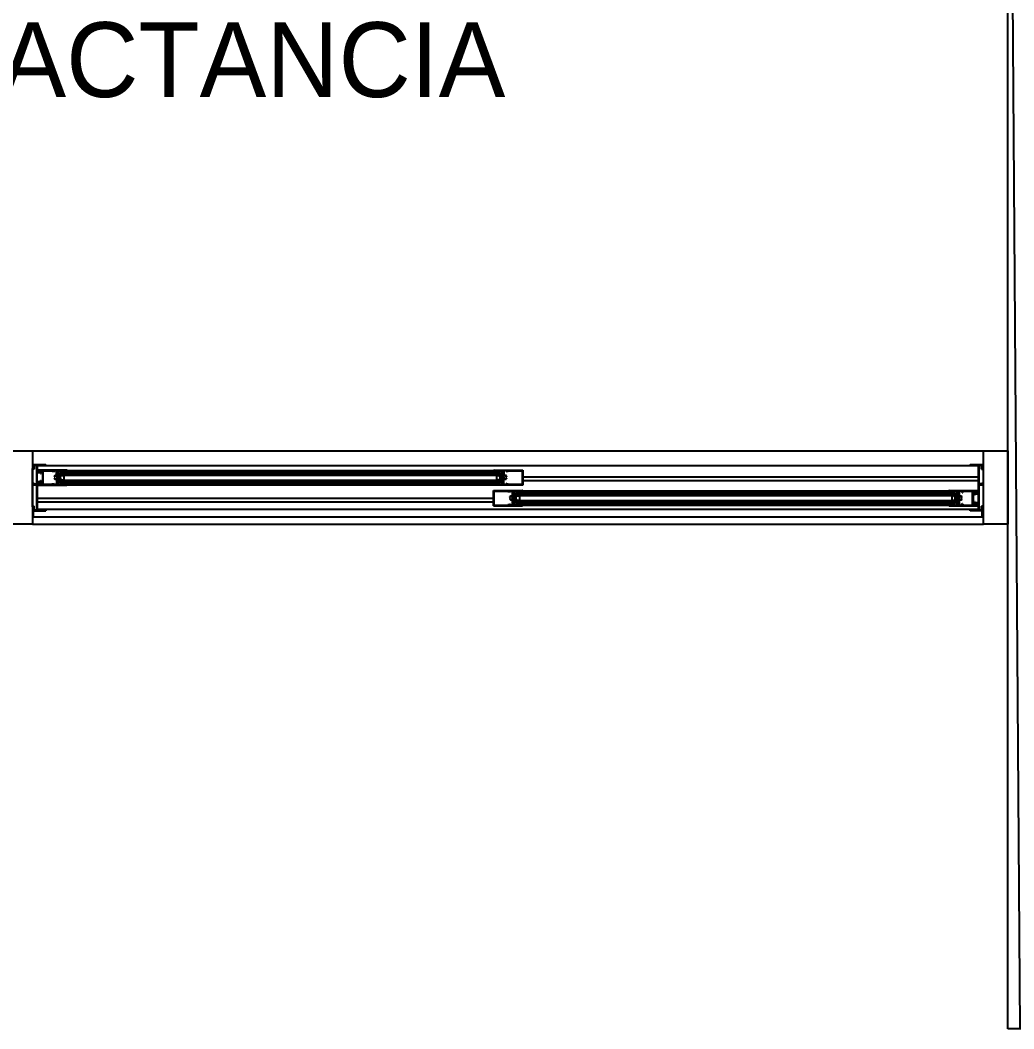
# Model space of a CAD drawing. Header units: millimetres. Extents: x 7649 to 34105, y 3983 to 25377.
# Drawn here: x 19126 to 21166, y 17367 to 19438 of the extents above; entities that cross this region are included whole.
import ezdxf

# ---------------------------------------------------------------- set-up
doc = ezdxf.new("R2010")
doc.units = ezdxf.units.MM

msp = doc.modelspace()

# ---------------------------------------------------------------- linework, layer by layer
at = {"layer": 'GEOMETRY', "color": 7}
for p, q in [((21153.79028, 17366.89722), (21153.79028, 20786.90139)), ((21153.79028, 20786.90139), (21178.66111, 17366.89722)), ((21153.79028, 20786.90139), (21178.66111, 17366.89722)), ((19150.89444, 18553.28889), (21104.04861, 18553.28889)), ((19150.89444, 18525.24306), (19153.01111, 18525.24306)), ((19150.89444, 18515.71806), (19150.89444, 18517.30556)), ((19150.89444, 18517.30556), (19153.01111, 18517.30556)), ((19154.59861, 18515.71806), (19150.89444, 18515.71806)), ((19150.89444, 18440.04722), (19150.89444, 18515.71806)), ((19153.01111, 18517.30556), (19153.01111, 18525.24306)), ((19153.01111, 18525.24306), (19178.41111, 18525.24306)), ((19154.59861, 18524.18472), (19154.59861, 18515.71806)), ((19154.59861, 18524.18472), (19159.89028, 18524.18472)), ((19159.89028, 18485.55556), (19159.89028, 18524.18472)), ((19178.41111, 18524.18472), (19160.94861, 18524.18472)), ((19160.94861, 18524.18472), (19160.94861, 18510.42639)), ((19160.94861, 18523.65556), (21093.46528, 18523.65556)), ((19221.27361, 18514.13056), (19162.00694, 18514.13056)), ((19162.00694, 18514.13056), (19162.00694, 18510.95556)), ((19178.41111, 18524.18472), (19178.41111, 18525.24306)), ((19221.84716, 18514.06818), (19221.53819, 18514.13056)), ((19222.09946, 18513.89807), (19221.84716, 18514.06818)), ((19222.26957, 18513.64577), (19222.09946, 18513.89807)), ((19222.33194, 18513.33681), (19222.26957, 18513.64577)), ((20098.16515, 18513.64577), (20098.10278, 18513.33681)), ((20098.33526, 18513.89807), (20098.16515, 18513.64577)), ((20098.58756, 18514.06818), (20098.33526, 18513.89807)), ((20098.89653, 18514.13056), (20098.58756, 18514.06818)), ((20098.63194, 18514.13056), (20157.89861, 18514.13056)), ((20157.89861, 18514.13056), (20157.89861, 18482.90972)), ((21076.53194, 18524.18472), (21076.53194, 18525.24306)), ((21076.53194, 18525.24306), (21101.40278, 18525.24306)), ((21076.53194, 18524.18472), (21093.46528, 18524.18472)), ((21093.46528, 18467.03472), (21093.46528, 18524.18472)), ((21095.05278, 18485.55556), (21095.05278, 18524.18472)), ((21095.05278, 18524.18472), (21099.81528, 18524.18472)), ((21099.81528, 18515.71806), (21099.81528, 18524.18472)), ((21099.81528, 18515.71806), (21104.04861, 18515.71806)), ((21101.40278, 18517.30556), (21101.40278, 18525.24306)), ((21101.40278, 18525.24306), (21104.04861, 18525.24306)), ((21104.04861, 18517.30556), (21101.40278, 18517.30556)), ((21104.04861, 18515.71806), (21104.04861, 18517.30556)), ((19160.94861, 18510.42639), (19171.00278, 18510.42639)), ((19160.94861, 18508.83889), (19167.29861, 18508.83889)), ((19160.94861, 18490.31806), (19160.94861, 18508.83889)), ((19163.06528, 18510.95556), (19162.00694, 18510.95556)), ((19171.53194, 18512.54306), (19163.06528, 18512.54306)), ((19163.06528, 18512.54306), (19163.06528, 18510.95556)), ((19167.29861, 18506.72222), (19167.29861, 18508.83889)), ((19167.29861, 18506.72222), (19168.88611, 18506.72222)), ((19168.88611, 18508.83889), (19171.00278, 18508.83889)), ((19168.88611, 18506.72222), (19168.88611, 18508.83889)), ((19171.00278, 18508.83889), (19171.00278, 18510.42639)), ((19171.53194, 18512.54306), (19171.53194, 18484.49722)), ((19173.11944, 18484.49722), (19173.11944, 18512.54306)), ((19173.11944, 18512.54306), (19191.11111, 18512.54306)), ((19193.75694, 18512.54306), (19191.11111, 18512.54306)), ((19193.75694, 18509.89722), (19193.75694, 18512.54306)), ((19195.87361, 18512.54306), (19194.28611, 18509.89722)), ((19195.42724, 18497.28597), (19195.34748, 18497.00205)), ((19195.34748, 18497.00205), (19195.37655, 18496.70857)), ((19195.40387, 18500.93821), (19195.34939, 18500.7253)), ((19195.34939, 18500.7253), (19195.35534, 18500.5056)), ((19195.35534, 18500.5056), (19195.42316, 18500.29218)), ((19195.37655, 18496.70857), (19195.5173, 18496.43814)), ((19195.5173, 18501.1313), (19195.40387, 18500.93821)), ((19195.42316, 18500.29218), (19195.54785, 18500.10617)), ((19195.61294, 18497.52775), (19195.42724, 18497.28597)), ((19195.54785, 18500.10617), (19195.716, 18499.96465)), ((19195.87591, 18497.68198), (19195.61294, 18497.52775)), ((19196.65554, 18502.39942), (19195.67954, 18501.52178)), ((19195.67954, 18496.57683), (19196.31232, 18495.94416)), ((19195.716, 18499.96465), (19195.91649, 18499.87462)), ((19200.63611, 18512.54306), (19195.87361, 18512.54306)), ((19196.16754, 18497.72585), (19195.87591, 18497.68198)), ((19195.91649, 18499.87462), (19196.13819, 18499.84306)), ((19196.13819, 18499.84306), (19196.29608, 18499.85891)), ((19196.45514, 18497.66055), (19196.16754, 18497.72585)), ((19196.29608, 18499.85891), (19196.44623, 18499.90527)), ((19196.31232, 18495.94416), (19197.0609, 18495.47414)), ((19196.40278, 18499.84306), (19196.93194, 18499.84306)), ((19196.93194, 18497.19722), (19196.40278, 18497.19722)), ((19196.44623, 18499.90527), (19196.58432, 18499.98028)), ((19196.70598, 18497.4873), (19196.45514, 18497.66055)), ((19196.58432, 18499.98028), (19196.70598, 18500.08214)), ((19197.83244, 18502.90229), (19196.65554, 18502.39942)), ((19196.93194, 18496.66806), (19196.93194, 18497.19722)), ((19197.0609, 18495.47414), (19197.89493, 18495.18139)), ((19198.04533, 18501.31327), (19197.36479, 18500.9614)), ((19197.36479, 18497.13721), (19198.04533, 18496.78534)), ((19199.10812, 18503.00515), (19197.83244, 18502.90229)), ((19197.89493, 18495.18139), (19198.78403, 18495.08056)), ((19198.78403, 18501.43056), (19198.04533, 18501.31327)), ((19198.04533, 18496.78534), (19198.78403, 18496.66806)), ((19199.52273, 18501.31327), (19198.78403, 18501.43056)), ((19198.78403, 18496.66806), (19199.52273, 18496.78534)), ((19198.78403, 18495.08056), (19199.19459, 18495.10185)), ((19200.38049, 18502.6828), (19199.10812, 18503.00515)), ((19199.19459, 18495.10185), (19199.59967, 18495.16527)), ((19200.20327, 18500.9614), (19199.52273, 18501.31327)), ((19199.52273, 18496.78534), (19200.20327, 18497.13721)), ((19199.57778, 18496.66806), (19199.57778, 18497.19722)), ((19199.59967, 18495.16527), (19199.99605, 18495.27016)), ((19199.99605, 18495.27016), (19200.38049, 18495.41581)), ((19200.63611, 18502.48889), (19200.63611, 18512.54306)), ((19200.63611, 18494.55139), (19200.63611, 18484.49722)), ((19201.04799, 18499.78801), (19200.69612, 18500.46855)), ((19200.69612, 18497.63006), (19201.04799, 18498.31061)), ((19201.16528, 18499.04931), (19201.04799, 18499.78801)), ((19201.04799, 18498.31061), (19201.16528, 18499.04931)), ((19202.22361, 18484.49722), (19202.22361, 18512.54306)), ((19202.22361, 18512.54306), (19220.74444, 18512.54306)), ((19206.45694, 18509.36806), (19202.75278, 18509.36806)), ((19202.75278, 18509.36806), (19202.75278, 18487.67222)), ((19206.45694, 18487.67222), (19206.45694, 18509.36806)), ((19208.04444, 18509.36806), (20111.86111, 18509.36806)), ((19208.04444, 18503.54722), (19208.04444, 18509.36806)), ((19208.04444, 18508.83889), (20111.86111, 18508.83889)), ((19208.04444, 18507.78056), (20111.86111, 18507.78056)), ((19208.04444, 18506.72222), (20111.86111, 18506.72222)), ((19208.04444, 18505.66389), (20111.86111, 18505.66389)), ((19208.04444, 18504.60556), (20111.86111, 18504.60556)), ((19208.04444, 18503.54722), (20111.86111, 18503.54722)), ((19208.04444, 18493.49306), (20111.86111, 18493.49306)), ((19208.04444, 18487.67222), (19208.04444, 18493.49306)), ((19208.57361, 18501.95972), (19212.27778, 18503.01806)), ((19208.57361, 18495.08056), (19208.57361, 18501.95972)), ((19208.57361, 18494.02222), (19212.27778, 18495.08056)), ((19212.27778, 18503.01806), (19215.45278, 18503.01806)), ((19212.27778, 18494.02222), (19215.45278, 18494.02222)), ((19215.45278, 18503.01806), (19215.45278, 18494.02222)), ((19220.74444, 18512.54306), (19220.74444, 18512.01389)), ((19220.74444, 18512.01389), (19222.33194, 18512.01389)), ((19222.33194, 18512.01389), (19222.33194, 18513.07222)), ((19222.33194, 18513.07222), (20097.57361, 18513.07222)), ((20097.57361, 18513.07222), (20097.57361, 18512.01389)), ((20097.57361, 18512.01389), (20099.16111, 18512.01389)), ((20099.16111, 18512.01389), (20099.16111, 18512.54306)), ((20099.16111, 18512.54306), (20117.68194, 18512.54306)), ((20104.45278, 18494.02222), (20104.45278, 18503.01806)), ((20104.45278, 18503.01806), (20107.62778, 18503.01806)), ((20107.62778, 18494.02222), (20104.45278, 18494.02222)), ((20107.62778, 18501.95972), (20111.33194, 18503.01806)), ((20107.62778, 18494.02222), (20111.33194, 18495.08056)), ((20111.33194, 18495.08056), (20111.33194, 18501.95972)), ((20111.86111, 18503.54722), (20111.86111, 18509.36806)), ((20111.86111, 18487.67222), (20111.86111, 18493.49306)), ((20113.44861, 18487.67222), (20113.44861, 18509.36806)), ((20113.44861, 18509.36806), (20117.15278, 18509.36806)), ((20117.15278, 18509.36806), (20117.15278, 18487.67222)), ((20117.68194, 18512.54306), (20117.68194, 18484.49722)), ((20124.03194, 18512.54306), (20119.26944, 18512.54306)), ((20119.26944, 18512.54306), (20119.26944, 18502.48889)), ((20119.38673, 18499.78801), (20119.26944, 18499.04931)), ((20119.26944, 18499.04931), (20119.38673, 18498.31061)), ((20119.26944, 18484.49722), (20119.26944, 18494.55139)), ((20119.7386, 18500.46855), (20119.38673, 18499.78801)), ((20119.38673, 18498.31061), (20119.7386, 18497.63006)), ((20120.43867, 18502.82846), (20120.05423, 18502.6828)), ((20120.05423, 18495.41581), (20121.3266, 18495.09346)), ((20120.91199, 18501.31327), (20120.23145, 18500.9614)), ((20120.23145, 18497.13721), (20120.91199, 18496.78534)), ((20120.32778, 18496.66806), (20120.32778, 18497.19722)), ((20120.83505, 18502.93334), (20120.43867, 18502.82846)), ((20121.24013, 18502.99676), (20120.83505, 18502.93334)), ((20121.65069, 18501.43056), (20120.91199, 18501.31327)), ((20120.91199, 18496.78534), (20121.65069, 18496.66806)), ((20121.65069, 18503.01806), (20121.24013, 18502.99676)), ((20121.3266, 18495.09346), (20122.60228, 18495.19633)), ((20122.53979, 18502.91722), (20121.65069, 18503.01806)), ((20122.38939, 18501.31327), (20121.65069, 18501.43056)), ((20121.65069, 18496.66806), (20122.38939, 18496.78534)), ((20123.06994, 18500.9614), (20122.38939, 18501.31327)), ((20122.38939, 18496.78534), (20123.06994, 18497.13721)), ((20123.37382, 18502.62447), (20122.53979, 18502.91722)), ((20122.60228, 18495.19633), (20123.77918, 18495.69919)), ((20122.97361, 18499.84306), (20123.50278, 18499.84306)), ((20123.50278, 18497.19722), (20122.97361, 18497.19722)), ((20122.97361, 18497.19722), (20122.97361, 18496.66806)), ((20124.1224, 18502.15445), (20123.37382, 18502.62447)), ((20123.72874, 18500.08214), (20123.97959, 18499.90889)), ((20123.85041, 18497.58916), (20123.72874, 18497.4873)), ((20123.77918, 18495.69919), (20124.75518, 18496.57683)), ((20123.98849, 18497.66418), (20123.85041, 18497.58916)), ((20123.97959, 18499.90889), (20124.26718, 18499.8436)), ((20124.13864, 18497.71053), (20123.98849, 18497.66418)), ((20125.61944, 18509.89722), (20124.03194, 18512.54306)), ((20124.75518, 18501.52178), (20124.1224, 18502.15445)), ((20124.29653, 18497.72639), (20124.13864, 18497.71053)), ((20124.26718, 18499.8436), (20124.55881, 18499.88746)), ((20124.51823, 18497.69483), (20124.29653, 18497.72639)), ((20124.71872, 18497.60479), (20124.51823, 18497.69483)), ((20124.55881, 18499.88746), (20124.82178, 18500.0417)), ((20124.88687, 18497.46328), (20124.71872, 18497.60479)), ((20124.82178, 18500.0417), (20125.00749, 18500.28347)), ((20125.01156, 18497.27726), (20124.88687, 18497.46328)), ((20125.05817, 18500.86087), (20124.91743, 18501.1313)), ((20124.91743, 18496.43814), (20125.03085, 18496.63123)), ((20125.00749, 18500.28347), (20125.08724, 18500.5674)), ((20125.07938, 18497.06384), (20125.01156, 18497.27726)), ((20125.03085, 18496.63123), (20125.08533, 18496.84415)), ((20125.08724, 18500.5674), (20125.05817, 18500.86087)), ((20125.08533, 18496.84415), (20125.07938, 18497.06384)), ((20126.14861, 18509.89722), (20126.14861, 18512.54306)), ((20126.14861, 18512.54306), (20128.79444, 18512.54306)), ((20128.79444, 18512.54306), (20156.31111, 18512.54306)), ((20156.31111, 18512.54306), (20156.31111, 18484.49722)), ((20157.89861, 18500.37222), (21093.46528, 18500.37222)), ((19151.42361, 18488.73056), (19152.48194, 18488.73056)), ((19151.42361, 18483.96806), (19151.42361, 18488.73056)), ((19151.42361, 18483.96806), (19159.89028, 18483.96806)), ((19152.48194, 18488.73056), (19152.48194, 18485.55556)), ((19152.48194, 18485.55556), (19159.89028, 18485.55556)), ((19159.89028, 18432.10972), (19159.89028, 18483.96806)), ((19160.94861, 18490.31806), (19167.29861, 18490.31806)), ((19160.94861, 18488.73056), (19160.94861, 18432.10972)), ((19160.94861, 18488.73056), (19171.00278, 18488.73056)), ((19162.00694, 18486.08472), (19162.00694, 18482.90972)), ((19163.06528, 18486.08472), (19162.00694, 18486.08472)), ((19162.00694, 18482.90972), (19221.27361, 18482.90972)), ((19163.06528, 18484.49722), (19163.06528, 18486.08472)), ((19171.53194, 18484.49722), (19163.06528, 18484.49722)), ((19167.29861, 18490.31806), (19167.29861, 18492.43472)), ((19167.29861, 18492.43472), (19168.88611, 18492.43472)), ((19168.88611, 18492.43472), (19168.88611, 18490.31806)), ((19168.88611, 18490.31806), (19171.00278, 18490.31806)), ((19171.00278, 18490.31806), (19171.00278, 18488.73056)), ((19191.11111, 18484.49722), (19173.11944, 18484.49722)), ((19193.75694, 18485.02639), (19191.11111, 18485.02639)), ((19191.11111, 18485.02639), (19191.11111, 18484.49722)), ((19193.75694, 18487.14306), (19193.75694, 18485.02639)), ((19195.87361, 18484.49722), (19194.28611, 18487.14306)), ((19200.63611, 18484.49722), (19195.87361, 18484.49722)), ((19220.74444, 18484.49722), (19202.22361, 18484.49722)), ((19202.75278, 18487.67222), (19206.45694, 18487.67222)), ((19208.04444, 18492.43472), (20111.86111, 18492.43472)), ((19208.04444, 18491.37639), (20111.86111, 18491.37639)), ((19208.04444, 18490.31806), (20111.86111, 18490.31806)), ((19208.04444, 18489.78889), (20111.86111, 18489.78889)), ((19208.04444, 18488.73056), (20111.86111, 18488.73056)), ((19208.04444, 18487.67222), (20111.86111, 18487.67222)), ((19222.33194, 18485.55556), (19220.74444, 18485.55556)), ((19220.74444, 18485.55556), (19220.74444, 18484.49722)), ((19221.53819, 18483.43889), (19221.84716, 18483.50127)), ((19221.84716, 18483.50127), (19222.09946, 18483.67137)), ((19222.09946, 18483.67137), (19222.26957, 18483.92367)), ((19222.26957, 18483.92367), (19222.33194, 18484.23264)), ((19222.33194, 18483.96806), (19222.33194, 18485.55556)), ((19222.33194, 18483.96806), (20097.57361, 18483.96806)), ((20099.16111, 18485.55556), (20097.57361, 18485.55556)), ((20097.57361, 18485.55556), (20097.57361, 18483.96806)), ((20097.57361, 18440.57639), (20097.57361, 18472.32639)), ((20097.57361, 18472.32639), (20156.84028, 18472.32639)), ((20098.10278, 18484.23264), (20098.16515, 18483.92367)), ((20098.16515, 18483.92367), (20098.33526, 18483.67137)), ((20098.33526, 18483.67137), (20098.58756, 18483.50127)), ((20098.58756, 18483.50127), (20098.89653, 18483.43889)), ((20157.89861, 18482.90972), (20098.63194, 18482.90972)), ((20099.16111, 18484.49722), (20099.16111, 18485.55556)), ((20117.68194, 18484.49722), (20099.16111, 18484.49722)), ((20117.15278, 18487.67222), (20113.44861, 18487.67222)), ((20124.03194, 18484.49722), (20119.26944, 18484.49722)), ((20125.61944, 18487.14306), (20124.03194, 18484.49722)), ((20126.14861, 18485.02639), (20126.14861, 18487.14306)), ((20126.14861, 18485.02639), (20128.79444, 18485.02639)), ((20128.79444, 18484.49722), (20128.79444, 18485.02639)), ((20156.31111, 18484.49722), (20128.79444, 18484.49722)), ((20157.41383, 18472.26401), (20157.10486, 18472.32639)), ((20157.66613, 18472.09391), (20157.41383, 18472.26401)), ((20157.83623, 18471.8416), (20157.66613, 18472.09391)), ((20157.89861, 18471.53264), (20157.83623, 18471.8416)), ((20157.89861, 18492.43472), (21093.46528, 18492.43472)), ((21032.67349, 18471.8416), (21032.61111, 18471.53264)), ((21032.84359, 18472.09391), (21032.67349, 18471.8416)), ((21033.0959, 18472.26401), (21032.84359, 18472.09391)), ((21033.40486, 18472.32639), (21033.0959, 18472.26401)), ((21033.14028, 18472.32639), (21092.40694, 18472.32639)), ((21092.40694, 18472.32639), (21092.40694, 18469.15139)), ((21101.93194, 18485.55556), (21095.05278, 18485.55556)), ((21095.05278, 18483.96806), (21103.51944, 18483.96806)), ((21095.05278, 18432.10972), (21095.05278, 18483.96806)), ((21103.51944, 18488.73056), (21101.93194, 18488.73056)), ((21101.93194, 18488.73056), (21101.93194, 18485.55556)), ((21103.51944, 18483.96806), (21103.51944, 18488.73056)), ((19160.94861, 18456.45139), (20097.57361, 18456.45139)), ((20099.16111, 18470.73889), (20127.20694, 18470.73889)), ((20099.16111, 18442.16389), (20099.16111, 18470.73889)), ((20127.20694, 18470.20972), (20127.20694, 18470.73889)), ((20127.20694, 18470.20972), (20129.32361, 18470.20972)), ((20129.32361, 18468.09306), (20129.32361, 18470.20972)), ((20130.38194, 18468.09306), (20131.96944, 18470.73889)), ((20130.9939, 18455.48181), (20130.91415, 18455.19788)), ((20130.91415, 18455.19788), (20130.94322, 18454.9044)), ((20130.97053, 18459.13405), (20130.91606, 18458.92113)), ((20130.91606, 18458.92113), (20130.922, 18458.70144)), ((20130.922, 18458.70144), (20130.98983, 18458.48801)), ((20130.94322, 18454.9044), (20131.08396, 18454.63398)), ((20131.08396, 18459.32713), (20130.97053, 18459.13405)), ((20130.98983, 18458.48801), (20131.11452, 18458.302)), ((20131.17961, 18455.72358), (20130.9939, 18455.48181)), ((20131.11452, 18458.302), (20131.28267, 18458.16048)), ((20131.44258, 18455.87781), (20131.17961, 18455.72358)), ((20132.22221, 18460.06609), (20131.24621, 18459.18845)), ((20131.24621, 18454.24349), (20131.87898, 18453.61083)), ((20131.28267, 18458.16048), (20131.48316, 18458.07045)), ((20131.73421, 18455.92168), (20131.44258, 18455.87781)), ((20131.48316, 18458.07045), (20131.70486, 18458.03889)), ((20131.70486, 18458.03889), (20131.86275, 18458.05475)), ((20132.0218, 18455.85638), (20131.73421, 18455.92168)), ((20131.86275, 18458.05475), (20132.0129, 18458.1011)), ((20131.87898, 18453.61083), (20132.62757, 18453.14081)), ((20131.96944, 18470.73889), (20136.20278, 18470.73889)), ((20131.96944, 18458.03889), (20132.49861, 18458.03889)), ((20131.96944, 18455.39306), (20132.49861, 18455.39306)), ((20132.0129, 18458.1011), (20132.15098, 18458.17612)), ((20132.27265, 18455.68313), (20132.0218, 18455.85638)), ((20132.15098, 18458.17612), (20132.27265, 18458.27798)), ((20133.39911, 18460.56895), (20132.22221, 18460.06609)), ((20132.49861, 18458.03889), (20132.49861, 18458.56806)), ((20132.62757, 18453.14081), (20133.46159, 18452.84806)), ((20133.61199, 18458.97993), (20132.93145, 18458.62807)), ((20132.93145, 18454.80388), (20133.61199, 18454.45201)), ((20134.67479, 18460.67182), (20133.39911, 18460.56895)), ((20133.46159, 18452.84806), (20134.35069, 18452.74722)), ((20134.35069, 18459.09722), (20133.61199, 18458.97993)), ((20133.61199, 18454.45201), (20134.35069, 18454.33472)), ((20135.08939, 18458.97993), (20134.35069, 18459.09722)), ((20134.35069, 18454.33472), (20135.08939, 18454.45201)), ((20134.35069, 18452.74722), (20134.76126, 18452.76851)), ((20135.94716, 18460.34946), (20134.67479, 18460.67182)), ((20134.76126, 18452.76851), (20135.16634, 18452.83194)), ((20135.76994, 18458.62807), (20135.08939, 18458.97993)), ((20135.08939, 18454.45201), (20135.76994, 18454.80388)), ((20135.14444, 18458.03889), (20135.14444, 18458.56806)), ((20135.16634, 18452.83194), (20135.56272, 18452.93682)), ((20135.56272, 18452.93682), (20135.94716, 18453.08248)), ((20136.20278, 18470.73889), (20136.20278, 18460.68472)), ((20136.20278, 18452.74722), (20136.20278, 18442.16389)), ((20136.61466, 18457.45467), (20136.26279, 18458.13521)), ((20136.26279, 18455.29673), (20136.61466, 18455.97727)), ((20136.73194, 18456.71597), (20136.61466, 18457.45467)), ((20136.61466, 18455.97727), (20136.73194, 18456.71597)), ((20137.79028, 18442.16389), (20137.79028, 18470.73889)), ((20137.79028, 18470.73889), (20156.31111, 18470.73889)), ((20142.02361, 18467.56389), (20138.31944, 18467.56389)), ((20138.31944, 18467.56389), (20138.31944, 18445.33889)), ((20142.02361, 18445.33889), (20142.02361, 18467.56389)), ((20143.61111, 18467.56389), (21046.36944, 18467.56389)), ((20143.61111, 18461.74306), (20143.61111, 18467.56389)), ((20143.61111, 18466.50556), (21046.36944, 18466.50556)), ((20143.61111, 18465.44722), (21046.36944, 18465.44722)), ((20143.61111, 18464.38889), (21046.36944, 18464.38889)), ((20143.61111, 18463.33056), (21046.36944, 18463.33056)), ((20143.61111, 18462.80139), (21046.36944, 18462.80139)), ((20143.61111, 18461.74306), (21046.36944, 18461.74306)), ((20143.61111, 18451.68889), (21046.36944, 18451.68889)), ((20143.61111, 18445.33889), (20143.61111, 18451.68889)), ((20144.14028, 18460.15556), (20147.84444, 18461.21389)), ((20144.14028, 18453.27639), (20144.14028, 18460.15556)), ((20144.14028, 18452.21806), (20147.84444, 18453.27639)), ((20147.84444, 18461.21389), (20151.01944, 18461.21389)), ((20147.84444, 18452.21806), (20151.01944, 18452.21806)), ((20151.01944, 18461.21389), (20151.01944, 18452.21806)), ((20156.31111, 18470.73889), (20156.31111, 18469.68056)), ((20156.31111, 18469.68056), (20157.89861, 18469.68056)), ((20157.89861, 18469.68056), (20157.89861, 18471.26806)), ((20157.89861, 18471.26806), (21032.61111, 18471.26806)), ((21032.61111, 18469.68056), (21032.61111, 18471.26806)), ((21033.66944, 18469.68056), (21032.61111, 18469.68056)), ((21052.19028, 18470.73889), (21033.66944, 18470.73889)), ((21033.66944, 18470.73889), (21033.66944, 18469.68056)), ((21042.13611, 18461.21389), (21038.96111, 18461.21389)), ((21038.96111, 18461.21389), (21038.96111, 18452.21806)), ((21038.96111, 18452.21806), (21042.13611, 18452.21806)), ((21042.13611, 18460.15556), (21045.84028, 18461.21389)), ((21042.13611, 18452.21806), (21045.84028, 18453.27639)), ((21045.84028, 18453.27639), (21045.84028, 18460.15556)), ((21046.36944, 18461.74306), (21046.36944, 18467.56389)), ((21046.36944, 18445.33889), (21046.36944, 18451.68889)), ((21047.95694, 18445.33889), (21047.95694, 18467.56389)), ((21047.95694, 18467.56389), (21051.66111, 18467.56389)), ((21051.66111, 18467.56389), (21051.66111, 18445.33889)), ((21052.19028, 18442.16389), (21052.19028, 18470.73889)), ((21058.54028, 18470.73889), (21053.77778, 18470.73889)), ((21053.77778, 18470.73889), (21053.77778, 18460.68472)), ((21053.77778, 18452.74722), (21053.77778, 18442.16389)), ((21054.83611, 18458.03889), (21054.30694, 18458.03889)), ((21054.42423, 18457.45467), (21054.30694, 18456.71597)), ((21054.30694, 18456.71597), (21054.42423, 18455.97727)), ((21054.30694, 18455.39306), (21054.83611, 18455.39306)), ((21054.7761, 18458.13521), (21054.42423, 18457.45467)), ((21054.42423, 18455.97727), (21054.7761, 18455.29673)), ((21054.83611, 18458.56806), (21054.83611, 18458.03889)), ((21056.3641, 18460.67182), (21055.09173, 18460.34946)), ((21055.09173, 18453.08248), (21055.47617, 18452.93682)), ((21055.94949, 18458.97993), (21055.26895, 18458.62807)), ((21055.26895, 18454.80388), (21055.94949, 18454.45201)), ((21055.47617, 18452.93682), (21055.87255, 18452.83194)), ((21055.87255, 18452.83194), (21056.27763, 18452.76851)), ((21056.68819, 18459.09722), (21055.94949, 18458.97993)), ((21055.94949, 18454.45201), (21056.68819, 18454.33472)), ((21056.27763, 18452.76851), (21056.68819, 18452.74722)), ((21057.63978, 18460.56895), (21056.3641, 18460.67182)), ((21057.42689, 18458.97993), (21056.68819, 18459.09722)), ((21056.68819, 18454.33472), (21057.42689, 18454.45201)), ((21056.68819, 18452.74722), (21057.57729, 18452.84806)), ((21058.10744, 18458.62807), (21057.42689, 18458.97993)), ((21057.42689, 18454.45201), (21058.10744, 18454.80388)), ((21057.48194, 18458.03889), (21057.48194, 18458.56806)), ((21057.57729, 18452.84806), (21058.41132, 18453.14081)), ((21058.81668, 18460.06609), (21057.63978, 18460.56895)), ((21058.23707, 18458.27798), (21058.35874, 18458.17612)), ((21058.48792, 18455.85638), (21058.23707, 18455.68313)), ((21058.35874, 18458.17612), (21058.49682, 18458.1011)), ((21058.41132, 18453.14081), (21059.1599, 18453.61083)), ((21058.77551, 18455.92168), (21058.48792, 18455.85638)), ((21058.49682, 18458.1011), (21058.64698, 18458.05475)), ((21060.12778, 18468.09306), (21058.54028, 18470.73889)), ((21058.64698, 18458.05475), (21058.80486, 18458.03889)), ((21059.06715, 18455.87781), (21058.77551, 18455.92168)), ((21058.80486, 18458.03889), (21059.02657, 18458.07045)), ((21059.79268, 18459.18845), (21058.81668, 18460.06609)), ((21059.02657, 18458.07045), (21059.22705, 18458.16048)), ((21059.33011, 18455.72358), (21059.06715, 18455.87781)), ((21059.1599, 18453.61083), (21059.79268, 18454.24349)), ((21059.22705, 18458.16048), (21059.3952, 18458.302)), ((21059.51582, 18455.48181), (21059.33011, 18455.72358)), ((21059.3952, 18458.302), (21059.51989, 18458.48801)), ((21059.53919, 18459.13405), (21059.42576, 18459.32713)), ((21059.42576, 18454.63398), (21059.56651, 18454.9044)), ((21059.59557, 18455.19788), (21059.51582, 18455.48181)), ((21059.51989, 18458.48801), (21059.58772, 18458.70144)), ((21059.59366, 18458.92113), (21059.53919, 18459.13405)), ((21059.56651, 18454.9044), (21059.59557, 18455.19788)), ((21059.58772, 18458.70144), (21059.59366, 18458.92113)), ((21060.12778, 18467.56389), (21060.65694, 18467.56389)), ((21060.65694, 18468.09306), (21060.65694, 18470.20972)), ((21060.65694, 18470.20972), (21063.30278, 18470.20972)), ((21063.30278, 18470.20972), (21063.30278, 18470.73889)), ((21063.30278, 18470.73889), (21081.29444, 18470.73889)), ((21081.29444, 18442.16389), (21081.29444, 18470.73889)), ((21091.34861, 18470.73889), (21082.88194, 18470.73889)), ((21082.88194, 18470.73889), (21082.88194, 18442.16389)), ((21083.41111, 18465.44722), (21083.41111, 18467.03472)), ((21083.41111, 18467.03472), (21093.46528, 18467.03472)), ((21083.41111, 18465.44722), (21086.05694, 18465.44722)), ((21086.05694, 18463.33056), (21086.05694, 18465.44722)), ((21086.05694, 18463.33056), (21087.11528, 18463.33056)), ((21087.11528, 18463.33056), (21087.11528, 18465.44722)), ((21087.11528, 18465.44722), (21093.46528, 18465.44722)), ((21091.34861, 18469.15139), (21091.34861, 18470.73889)), ((21092.40694, 18469.15139), (21091.34861, 18469.15139)), ((21093.46528, 18446.92639), (21093.46528, 18465.44722)), ((19150.89444, 18438.45972), (19150.89444, 18440.04722)), ((19150.89444, 18440.04722), (19154.59861, 18440.04722)), ((19150.89444, 18438.45972), (19153.01111, 18438.45972)), ((19153.01111, 18430.52222), (19153.01111, 18438.45972)), ((19153.01111, 18418.35139), (19153.01111, 18430.52222)), ((19153.01111, 18430.52222), (19178.41111, 18430.52222)), ((19154.59861, 18432.10972), (19154.59861, 18440.04722)), ((19154.59861, 18432.10972), (19159.89028, 18432.10972)), ((19160.94861, 18448.51389), (20097.57361, 18448.51389)), ((19160.94861, 18433.69722), (21093.46528, 18433.69722)), ((19160.94861, 18432.10972), (19178.41111, 18432.10972)), ((19178.41111, 18432.10972), (19178.41111, 18430.52222)), ((20097.57361, 18440.57639), (20156.84028, 18440.57639)), ((20099.16111, 18442.16389), (20127.20694, 18442.16389)), ((20127.20694, 18442.16389), (20127.20694, 18442.69306)), ((20127.20694, 18442.69306), (20129.32361, 18442.69306)), ((20129.32361, 18442.69306), (20129.32361, 18444.80972)), ((20131.96944, 18442.16389), (20130.38194, 18445.33889)), ((20136.20278, 18442.16389), (20131.96944, 18442.16389)), ((20156.31111, 18442.16389), (20137.79028, 18442.16389)), ((20138.31944, 18445.33889), (20142.02361, 18445.33889)), ((20143.61111, 18450.63056), (21046.36944, 18450.63056)), ((20143.61111, 18449.57222), (21046.36944, 18449.57222)), ((20143.61111, 18448.51389), (21046.36944, 18448.51389)), ((20143.61111, 18447.45556), (21046.36944, 18447.45556)), ((20143.61111, 18446.39722), (21046.36944, 18446.39722)), ((20143.61111, 18445.33889), (21046.36944, 18445.33889)), ((20157.89861, 18443.22222), (20156.31111, 18443.22222)), ((20156.31111, 18443.22222), (20156.31111, 18442.16389)), ((20157.10486, 18441.10556), (20157.41383, 18441.16793)), ((20157.41383, 18441.16793), (20157.66613, 18441.33804)), ((20157.66613, 18441.33804), (20157.83623, 18441.59034)), ((20157.83623, 18441.59034), (20157.89861, 18441.89931)), ((20157.89861, 18441.63472), (20157.89861, 18443.22222)), ((20157.89861, 18442.16389), (21032.61111, 18442.16389)), ((21032.61111, 18441.63472), (21032.61111, 18443.22222)), ((21032.61111, 18443.22222), (21033.66944, 18443.22222)), ((21032.61111, 18441.89931), (21032.67349, 18441.59034)), ((21032.67349, 18441.59034), (21032.84359, 18441.33804)), ((21032.84359, 18441.33804), (21033.0959, 18441.16793)), ((21033.0959, 18441.16793), (21033.40486, 18441.10556)), ((21033.14028, 18440.57639), (21092.40694, 18440.57639)), ((21033.66944, 18443.22222), (21033.66944, 18442.16389)), ((21033.66944, 18442.16389), (21052.19028, 18442.16389)), ((21047.95694, 18445.33889), (21051.66111, 18445.33889)), ((21053.77778, 18442.16389), (21058.54028, 18442.16389)), ((21058.54028, 18442.16389), (21060.12778, 18445.33889)), ((21060.12778, 18445.33889), (21060.65694, 18445.33889)), ((21060.65694, 18444.80972), (21060.65694, 18442.69306)), ((21060.65694, 18442.69306), (21063.30278, 18442.69306)), ((21063.30278, 18442.69306), (21063.30278, 18442.16389)), ((21063.30278, 18442.16389), (21081.29444, 18442.16389)), ((21076.53194, 18430.52222), (21076.53194, 18432.10972)), ((21076.53194, 18432.10972), (21093.46528, 18432.10972)), ((21101.40278, 18430.52222), (21076.53194, 18430.52222)), ((21082.88194, 18442.16389), (21091.34861, 18442.16389)), ((21086.05694, 18446.92639), (21083.41111, 18446.92639)), ((21083.41111, 18446.92639), (21083.41111, 18445.33889)), ((21083.41111, 18445.33889), (21093.46528, 18445.33889)), ((21087.11528, 18449.04306), (21086.05694, 18449.04306)), ((21086.05694, 18449.04306), (21086.05694, 18446.92639)), ((21087.11528, 18446.92639), (21087.11528, 18449.04306)), ((21093.46528, 18446.92639), (21087.11528, 18446.92639)), ((21091.34861, 18442.16389), (21091.34861, 18443.75139)), ((21091.34861, 18443.75139), (21092.40694, 18443.75139)), ((21092.40694, 18443.75139), (21092.40694, 18440.57639)), ((21093.46528, 18432.10972), (21093.46528, 18445.33889)), ((21095.05278, 18432.10972), (21099.81528, 18432.10972)), ((21104.04861, 18440.04722), (21099.81528, 18440.04722)), ((21099.81528, 18432.10972), (21099.81528, 18440.04722)), ((21101.40278, 18430.52222), (21101.40278, 18438.45972)), ((21101.40278, 18438.45972), (21104.04861, 18438.45972)), ((21101.40278, 18418.35139), (21101.40278, 18430.52222)), ((21104.04861, 18438.45972), (21104.04861, 18440.04722)), ((19153.01111, 18418.35139), (21101.40278, 18418.35139)), ((19150.89444, 18403.00556), (21104.04861, 18403.00556)), ((21178.66111, 17366.89722), (21153.79028, 17366.89722))]:
    msp.add_line(p, q, dxfattribs=at)
at = {"layer": 'RECTANGLES', "color": 7}
for p, q in [((21153.79028, 17366.89722), (21153.79028, 20786.90139)), ((19100.62361, 18553.28889), (19150.89444, 18553.28889)), ((19150.89444, 18553.28889), (19150.89444, 18403.00556)), ((21104.04861, 18553.28889), (21153.79028, 18553.28889)), ((21104.04861, 18403.00556), (21104.04861, 18553.28889)), ((21153.79028, 18553.28889), (21153.79028, 18403.00556)), ((19150.89444, 18403.00556), (19100.62361, 18403.00556)), ((21153.79028, 18403.00556), (21104.04861, 18403.00556)), ((21283.96528, 17366.89722), (21153.79028, 17366.89722))]:
    msp.add_line(p, q, dxfattribs=at)

# ---------------------------------------------------------------- texts
at = {"layer": 'TEXT'}
msp.add_text('LACTANCIA', height=153.66947, dxfattribs=at).set_placement((18968.86111, 19279.8433))

doc.saveas('drawing.dxf')
